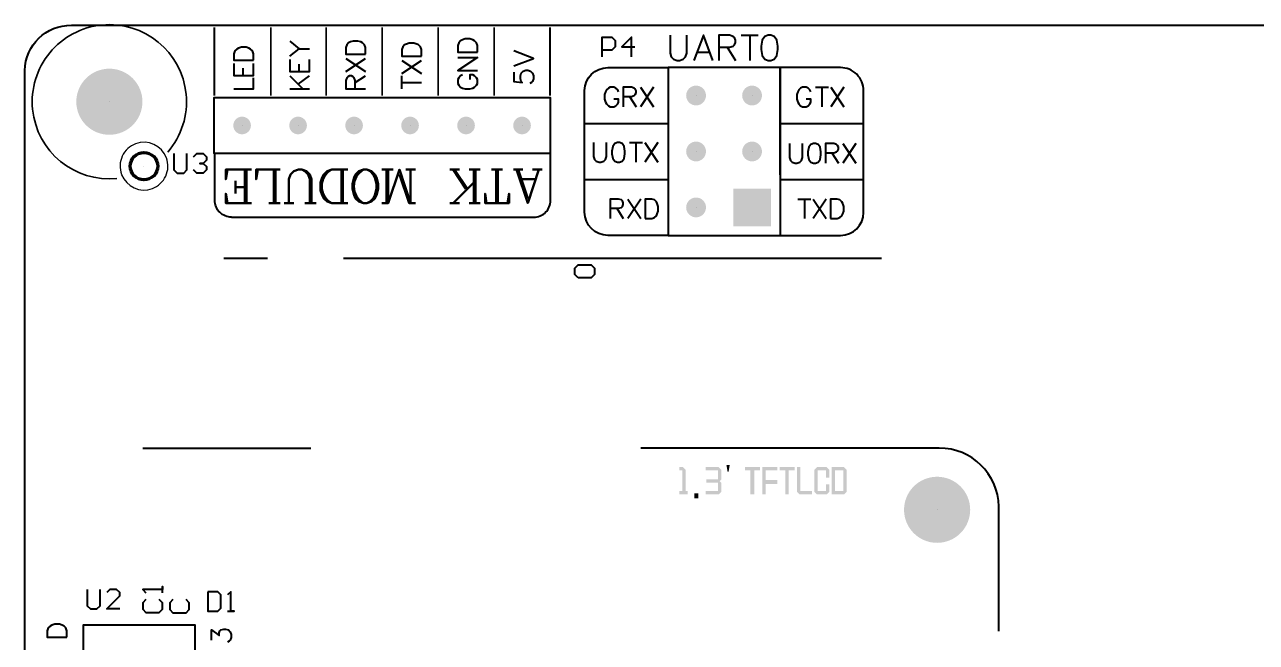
# Model space of a CAD drawing. Header units: millimetres. Extents: x 0 to 120, y 1 to 63.
# Drawn here: x 0.4 to 56.3, y 35.2 to 63.2 of the extents above; entities that cross this region are included whole.
import ezdxf

# ---------------------------------------------------------------- set-up
doc = ezdxf.new("R2010")
doc.units = ezdxf.units.MM
doc.layers.add('PDF_几何图形', color=7, linetype='Continuous', true_color=0x008000)
doc.layers.add('PDF_实体填充', color=7, linetype='Continuous', true_color=0xc64230)

msp = doc.modelspace()

# ---------------------------------------------------------------- hatches: boundary and pattern name
at = {"layer": 'PDF_实体填充', "true_color": 0x1f4769, "transparency": 33554559}
for points in [[(5.758, 59.74, 0.414214), (4.258, 61.239), (4.258, 61.239, 0.414214), (2.758, 59.74), (2.758, 59.74, 0.414213), (4.258, 58.242), (4.258, 58.242, 0.414213)], [(31.318, 60.022, 0.414206), (30.868, 60.471), (30.868, 60.471, 0.414217), (30.418, 60.022), (30.418, 60.022, 0.414215), (30.868, 59.572), (30.868, 59.572, 0.414204)], [(31.318, 60.022, 0.414206), (30.868, 60.471), (30.868, 60.471, 0.414217), (30.418, 60.022), (30.418, 60.022, 0.414215), (30.868, 59.572), (30.868, 59.572, 0.414204)], [(33.857, 60.022, 0.414216), (33.407, 60.471), (33.407, 60.471, 0.414218), (32.957, 60.022), (32.957, 60.022, 0.414216), (33.407, 59.572), (33.407, 59.572, 0.414214)], [(33.857, 60.022, 0.414216), (33.407, 60.471), (33.407, 60.471, 0.414218), (32.957, 60.022), (32.957, 60.022, 0.414216), (33.407, 59.572), (33.407, 59.572, 0.414214)], [(10.678, 58.664, 0.414211), (10.278, 59.063), (10.278, 59.063, 0.414225), (9.878, 58.664), (9.878, 58.664, 0.414219), (10.278, 58.264), (10.278, 58.264, 0.414206)], [(10.678, 58.664, 0.414211), (10.278, 59.063), (10.278, 59.063, 0.414225), (9.878, 58.664), (9.878, 58.664, 0.414219), (10.278, 58.264), (10.278, 58.264, 0.414206)], [(13.217, 58.664, 0.414212), (12.817, 59.063), (12.817, 59.063, 0.414211), (12.417, 58.664), (12.417, 58.664, 0.414206), (12.817, 58.264), (12.817, 58.264, 0.414207)], [(13.217, 58.664, 0.414212), (12.817, 59.063), (12.817, 59.063, 0.414211), (12.417, 58.664), (12.417, 58.664, 0.414206), (12.817, 58.264), (12.817, 58.264, 0.414207)], [(15.757, 58.664, 0.414225), (15.357, 59.063), (15.357, 59.063, 0.414212), (14.957, 58.664), (14.957, 58.664, 0.414207), (15.357, 58.264), (15.357, 58.264, 0.41422)], [(15.757, 58.664, 0.414225), (15.357, 59.063), (15.357, 59.063, 0.414212), (14.957, 58.664), (14.957, 58.664, 0.414207), (15.357, 58.264), (15.357, 58.264, 0.41422)], [(18.296, 58.664, 0.414212), (17.896, 59.063), (17.896, 59.063, 0.414224), (17.496, 58.664), (17.496, 58.664, 0.414219), (17.896, 58.264), (17.896, 58.264, 0.414207)], [(18.296, 58.664, 0.414212), (17.896, 59.063), (17.896, 59.063, 0.414224), (17.496, 58.664), (17.496, 58.664, 0.414219), (17.896, 58.264), (17.896, 58.264, 0.414207)], [(20.836, 58.664, 0.414211), (20.435, 59.063), (20.435, 59.063, 0.414212), (20.035, 58.664), (20.035, 58.664, 0.414207), (20.435, 58.264), (20.435, 58.264, 0.414206)], [(20.836, 58.664, 0.414211), (20.435, 59.063), (20.435, 59.063, 0.414212), (20.035, 58.664), (20.035, 58.664, 0.414207), (20.435, 58.264), (20.435, 58.264, 0.414206)], [(23.375, 58.664, 0.414224), (22.975, 59.063), (22.975, 59.063, 0.414211), (22.575, 58.664), (22.575, 58.664, 0.414206), (22.975, 58.264), (22.975, 58.264, 0.414219)], [(23.375, 58.664, 0.414224), (22.975, 59.063), (22.975, 59.063, 0.414211), (22.575, 58.664), (22.575, 58.664, 0.414206), (22.975, 58.264), (22.975, 58.264, 0.414219)], [(31.318, 57.485, 0.414219), (30.868, 57.934), (30.868, 57.934, 0.41423), (30.418, 57.485), (30.418, 57.485, 0.414217), (30.868, 57.035), (30.868, 57.035, 0.414206)], [(31.318, 57.485, 0.414219), (30.868, 57.934), (30.868, 57.934, 0.41423), (30.418, 57.485), (30.418, 57.485, 0.414217), (30.868, 57.035), (30.868, 57.035, 0.414206)], [(33.857, 57.485, 0.414229), (33.407, 57.934), (33.407, 57.934, 0.414231), (32.957, 57.485), (32.957, 57.485, 0.414218), (33.407, 57.035), (33.407, 57.035, 0.414216)], [(33.857, 57.485, 0.414229), (33.407, 57.934), (33.407, 57.934, 0.414231), (32.957, 57.485), (32.957, 57.485, 0.414218), (33.407, 57.035), (33.407, 57.035, 0.414216)], [(31.318, 54.948, 0.414204), (30.868, 55.398), (30.868, 55.398, 0.414215), (30.418, 54.948), (30.418, 54.948, 0.414215), (30.868, 54.499), (30.868, 54.499, 0.414204)], [(31.318, 54.948, 0.414204), (30.868, 55.398), (30.868, 55.398, 0.414215), (30.418, 54.948), (30.418, 54.948, 0.414215), (30.868, 54.499), (30.868, 54.499, 0.414204)], [(33.857, 54.948, 0.414214), (33.407, 55.398), (33.407, 55.398, 0.414216), (32.957, 54.948), (32.957, 54.948, 0.414216), (33.407, 54.499), (33.407, 54.499, 0.414214)], [(33.857, 54.948, 0.414214), (33.407, 55.398), (33.407, 55.398, 0.414216), (32.957, 54.948), (32.957, 54.948, 0.414216), (33.407, 54.499), (33.407, 54.499, 0.414214)], [(43.3, 41.238, 0.414214), (41.8, 42.736), (41.8, 42.736, 0.414215), (40.3, 41.238), (40.3, 41.238, 0.414215), (41.8, 39.739), (41.8, 39.739, 0.414214)]]:
    msp.add_hatch(color=139, dxfattribs=at).paths.add_polyline_path(points)
at = {"layer": 'PDF_实体填充', "true_color": 0x008000, "transparency": 33554559}
for points in [[(30.39, 43.048), (30.39, 42.084), (30.492, 42.084), (30.492, 41.932), (30.111, 41.932), (30.111, 42.084), (30.238, 42.084), (30.238, 43.023), (30.111, 43.023), (30.111, 43.175), (30.263, 43.175)], [(32.015, 43.048), (32.015, 42.617), (31.939, 42.541), (32.015, 42.465), (32.015, 42.059), (31.888, 41.932), (31.304, 41.932), (31.304, 42.084), (31.863, 42.084), (31.863, 42.465), (31.33, 42.465), (31.33, 42.617), (31.863, 42.617), (31.863, 43.023), (31.304, 43.023), (31.304, 43.175), (31.888, 43.175)], [(33.767, 43.023), (33.514, 43.023), (33.514, 41.932), (33.336, 41.932), (33.336, 43.023), (33.082, 43.023), (33.082, 43.175), (33.767, 43.175)], [(34.555, 43.023), (34.021, 43.023), (34.021, 42.591), (34.555, 42.591), (34.555, 42.414), (34.021, 42.414), (34.021, 41.932), (33.869, 41.932), (33.869, 43.175), (34.555, 43.175)], [(35.342, 43.023), (35.063, 43.023), (35.063, 41.932), (34.91, 41.932), (34.91, 43.023), (34.656, 43.023), (34.656, 43.175), (35.342, 43.175)], [(35.596, 42.084), (36.129, 42.084), (36.129, 41.932), (35.57, 41.932), (35.443, 42.059), (35.443, 43.175), (35.596, 43.175)], [(36.916, 43.048), (36.916, 42.693), (36.764, 42.693), (36.764, 43.023), (36.383, 43.023), (36.383, 42.084), (36.764, 42.084), (36.764, 42.388), (36.916, 42.388), (36.916, 42.059), (36.789, 41.932), (36.358, 41.932), (36.231, 42.059), (36.231, 43.048), (36.358, 43.175), (36.789, 43.175)]]:
    msp.add_hatch(color=96, dxfattribs=at).paths.add_polyline_path(points)
h = msp.add_hatch(color=96, dxfattribs=at)
h.paths.add_polyline_path([(37.551, 43.023), (37.17, 43.023), (37.17, 42.084), (37.551, 42.084)], flags=0)
h.paths.add_polyline_path([(37.704, 43.048), (37.704, 42.059), (37.577, 41.932), (37.018, 41.932), (37.018, 43.175), (37.577, 43.175)], flags=0)

# ---------------------------------------------------------------- linework, layer by layer
at = {"layer": 'PDF_几何图形', "color": 216, "lineweight": 40, "true_color": 0x800080}
msp.add_lwpolyline([(0.415, 21.1, 0.181672), (1.285, 21.963, 0.414528), (0.426, 24.271), (0.426, 61.163, -0.414198), (2.534, 63.205), (118.282, 63.211, -0.414209), (120.39, 61.124)], format="xyb", dxfattribs=at)
at = {"layer": 'PDF_几何图形', "lineweight": 35}
msp.add_lwpolyline([(6.908, 57.458, 0.205501), (7.74, 60.084, 0.414132), (3.914, 63.219, 0.414294), (0.776, 59.397, 0.41413), (4.602, 56.262)], format="xyb", dxfattribs=at)
at = {"layer": 'PDF_几何图形', "lineweight": 40}
for points in [[(9.027, 60.016), (9.027, 63.111)], [(24.252, 60.016), (24.252, 63.111)], [(26.61, 61.779), (26.61, 62.667), (27.054, 62.667), (27.202, 62.519), (27.202, 62.223), (27.054, 62.075), (26.61, 62.075)], [(27.943, 61.779), (27.943, 62.667), (27.498, 62.223), (28.091, 62.223)], [(12.444, 62.485), (12.867, 62.146)], [(12.444, 61.808), (12.867, 62.146), (13.333, 62.146)], [(22.602, 61.365), (23.49, 61.703), (22.602, 62.041)], [(9.905, 61.474), (9.905, 60.925), (10.793, 60.925), (10.793, 61.474)], [(12.444, 61.66), (12.444, 61.111), (13.333, 61.111), (13.333, 61.66)], [(14.984, 61.111), (15.872, 61.702)], [(14.984, 61.702), (15.872, 61.111)], [(17.523, 61.018), (18.411, 61.61)], [(17.523, 61.61), (18.411, 61.018)], [(20.062, 61.749), (20.951, 61.749), (20.062, 61.157), (20.951, 61.157)], [(10.328, 60.925), (10.328, 61.263)], [(12.444, 60.912), (13.037, 60.32)], [(12.825, 60.532), (13.333, 60.912)], [(12.867, 61.111), (12.867, 61.449)], [(15.407, 60.32), (15.407, 60.701), (15.364, 60.828), (15.322, 60.87), (15.237, 60.912), (15.153, 60.912), (15.068, 60.87), (15.026, 60.828), (14.984, 60.701), (14.984, 60.32), (15.872, 60.32)], [(15.407, 60.616), (15.872, 60.912)], [(17.523, 60.32), (17.523, 60.912)], [(20.274, 60.954), (20.189, 60.912), (20.105, 60.828), (20.062, 60.743), (20.062, 60.574), (20.105, 60.489), (20.189, 60.405), (20.274, 60.363), (20.401, 60.32), (20.612, 60.32), (20.739, 60.363), (20.824, 60.405), (20.909, 60.489), (20.951, 60.574), (20.951, 60.743), (20.909, 60.828), (20.824, 60.912), (20.739, 60.954), (20.612, 60.954), (20.612, 60.743)], [(22.602, 61.081), (22.602, 60.659), (22.983, 60.616), (22.94, 60.659), (22.898, 60.785), (22.898, 60.912), (22.94, 61.039), (23.025, 61.124), (23.152, 61.166), (23.237, 61.166), (23.364, 61.124), (23.448, 61.039), (23.49, 60.912), (23.49, 60.785), (23.448, 60.659), (23.406, 60.616), (23.321, 60.574)], [(9.905, 60.32), (10.793, 60.32), (10.793, 60.828)], [(17.523, 60.616), (18.411, 60.616)], [(27.356, 60.193), (27.314, 60.277), (27.229, 60.362), (27.145, 60.404), (26.975, 60.404), (26.891, 60.362), (26.806, 60.277), (26.764, 60.193), (26.721, 60.066), (26.721, 59.854), (26.764, 59.728), (26.806, 59.643), (26.891, 59.558), (26.975, 59.516), (27.145, 59.516), (27.229, 59.558), (27.314, 59.643), (27.356, 59.728), (27.356, 59.854), (27.145, 59.854)], [(27.559, 59.981), (27.94, 59.981), (28.067, 60.023), (28.109, 60.066), (28.152, 60.15), (28.152, 60.235), (28.109, 60.319), (28.067, 60.362), (27.94, 60.404), (27.559, 60.404), (27.559, 59.516)], [(28.351, 60.404), (28.943, 59.516)], [(28.943, 60.404), (28.351, 59.516)], [(36.075, 60.193), (36.033, 60.277), (35.948, 60.362), (35.863, 60.404), (35.694, 60.404), (35.61, 60.362), (35.525, 60.277), (35.483, 60.193), (35.44, 60.066), (35.44, 59.854), (35.483, 59.728), (35.525, 59.643), (35.61, 59.558), (35.694, 59.516), (35.863, 59.516), (35.948, 59.558), (36.033, 59.643), (36.075, 59.728), (36.075, 59.854), (35.863, 59.854)], [(36.278, 60.404), (36.871, 60.404)], [(36.575, 60.404), (36.575, 59.516)], [(36.977, 60.404), (37.569, 59.516)], [(37.569, 60.404), (36.977, 59.516)], [(12.444, 60.32), (13.333, 60.32)], [(27.855, 59.981), (28.152, 59.516)], [(25.842, 58.753), (29.598, 58.753)], [(34.677, 58.753), (38.422, 58.753)], [(26.214, 57.887), (26.214, 57.253), (26.256, 57.126), (26.34, 57.041), (26.467, 56.999), (26.552, 56.999), (26.679, 57.041), (26.764, 57.126), (26.806, 57.253), (26.806, 57.887)], [(27.843, 57.887), (28.435, 57.887)], [(28.139, 57.887), (28.139, 56.999)], [(28.541, 57.887), (29.133, 56.999)], [(29.133, 57.887), (28.541, 56.999)], [(35.101, 57.843), (35.101, 57.209), (35.144, 57.082), (35.228, 56.998), (35.355, 56.955), (35.44, 56.955), (35.567, 56.998), (35.652, 57.082), (35.694, 57.209), (35.694, 57.843)], [(36.731, 57.42), (37.111, 57.42), (37.238, 57.463), (37.281, 57.505), (37.323, 57.589), (37.323, 57.674), (37.281, 57.758), (37.238, 57.801), (37.111, 57.843), (36.731, 57.843), (36.731, 56.955)], [(37.522, 57.843), (38.114, 56.955)], [(38.114, 57.843), (37.522, 56.955)], [(7.184, 57.39), (7.184, 56.65), (7.332, 56.502), (7.628, 56.502), (7.776, 56.65), (7.776, 57.39)], [(8.072, 57.242), (8.22, 57.39), (8.516, 57.39), (8.664, 57.242), (8.664, 57.094), (8.516, 56.946), (8.368, 56.946), (8.516, 56.946), (8.664, 56.798), (8.664, 56.65), (8.516, 56.502), (8.22, 56.502), (8.072, 56.65)], [(37.027, 57.42), (37.323, 56.955)], [(25.853, 56.217), (29.598, 56.217)], [(34.677, 56.217), (38.433, 56.217)], [(26.975, 54.908), (27.356, 54.908), (27.483, 54.95), (27.526, 54.992), (27.568, 55.076), (27.568, 55.161), (27.526, 55.246), (27.483, 55.288), (27.356, 55.33), (26.975, 55.33), (26.975, 54.443)], [(27.767, 55.33), (28.359, 54.443)], [(28.359, 55.33), (27.767, 54.443)], [(35.482, 55.33), (36.075, 55.33)], [(35.779, 55.33), (35.779, 54.443)], [(36.181, 55.33), (36.773, 54.443)], [(36.773, 55.33), (36.181, 54.443)], [(27.272, 54.908), (27.568, 54.443)], [(29.598, 53.68), (34.677, 53.68)], [(9.453, 52.653), (11.428, 52.653)], [(14.883, 52.653), (39.285, 52.653)], [(5.772, 44.038), (13.39, 44.038)], [(3.247, 37.628), (3.247, 36.888), (3.395, 36.74), (3.692, 36.74), (3.84, 36.888), (3.84, 37.628)], [(4.728, 36.74), (4.136, 36.74), (4.728, 37.332), (4.728, 37.48), (4.58, 37.628), (4.284, 37.628), (4.136, 37.48)], [(6.66, 37.47), (6.66, 37.766), (6.66, 37.618), (5.771, 37.618), (5.919, 37.47)], [(9.617, 36.635), (9.913, 36.635), (9.765, 36.635), (9.765, 37.522), (9.617, 37.375)], [(5.919, 37.174), (5.771, 37.026), (5.771, 36.73), (5.919, 36.582), (6.512, 36.582), (6.66, 36.73), (6.66, 37.026), (6.512, 37.174)], [(7.143, 37.163), (6.995, 37.015), (6.995, 36.719), (7.143, 36.571), (7.736, 36.571), (7.884, 36.719), (7.884, 37.015), (7.736, 37.163)], [(3.071, 25.845), (8.153, 25.845), (8.153, 36.005), (3.074, 36.005), (3.074, 25.845)], [(8.893, 35.324), (8.893, 35.789), (9.232, 35.535), (9.232, 35.662), (9.274, 35.746), (9.316, 35.789), (9.443, 35.831), (9.528, 35.831), (9.655, 35.789), (9.74, 35.704), (9.782, 35.577), (9.782, 35.451), (9.74, 35.324), (9.697, 35.281), (9.613, 35.239)]]:
    msp.add_lwpolyline(points, dxfattribs=at)
at = {"layer": 'PDF_几何图形', "lineweight": 35}
for points in [[(11.585, 60.016), (11.585, 63.111)], [(14.094, 60.016), (14.094, 63.111)], [(16.634, 60.016), (16.634, 63.111)], [(19.173, 60.016), (19.173, 63.111)], [(21.713, 60.016), (21.713, 63.111)]]:
    msp.add_lwpolyline(points, dxfattribs=at)
at = {"layer": 'PDF_几何图形', "lineweight": 40}
for points in [[(20.951, 61.994), (20.951, 62.29), (20.909, 62.417), (20.824, 62.502), (20.739, 62.544), (20.612, 62.586), (20.401, 62.586), (20.274, 62.544), (20.189, 62.502), (20.105, 62.417), (20.062, 62.29), (20.062, 61.994)], [(10.793, 61.622), (10.793, 61.918), (10.751, 62.045), (10.666, 62.13), (10.582, 62.172), (10.455, 62.214), (10.243, 62.214), (10.116, 62.172), (10.032, 62.13), (9.947, 62.045), (9.905, 61.918), (9.905, 61.622)], [(15.872, 61.901), (15.872, 62.197), (15.83, 62.324), (15.745, 62.408), (15.661, 62.451), (15.534, 62.493), (15.322, 62.493), (15.195, 62.451), (15.111, 62.408), (15.026, 62.324), (14.984, 62.197), (14.984, 61.901)], [(18.411, 61.808), (18.411, 62.104), (18.369, 62.231), (18.285, 62.316), (18.2, 62.358), (18.073, 62.4), (17.861, 62.4), (17.734, 62.358), (17.65, 62.316), (17.565, 62.231), (17.523, 62.104), (17.523, 61.808)], [(24.245, 57.395), (9.008, 57.395), (9.008, 59.932), (24.245, 59.932)], [(27.305, 57.887), (27.178, 57.844), (27.094, 57.718), (27.052, 57.506), (27.052, 57.379), (27.094, 57.168), (27.178, 57.041), (27.305, 56.999), (27.39, 56.999), (27.517, 57.041), (27.602, 57.168), (27.644, 57.379), (27.644, 57.506), (27.602, 57.718), (27.517, 57.844), (27.39, 57.887)], [(36.193, 57.843), (36.066, 57.801), (35.982, 57.674), (35.939, 57.463), (35.939, 57.336), (35.982, 57.124), (36.066, 56.998), (36.193, 56.955), (36.278, 56.955), (36.405, 56.998), (36.489, 57.124), (36.532, 57.336), (36.532, 57.463), (36.489, 57.674), (36.405, 57.801), (36.278, 57.843)], [(28.558, 54.443), (28.854, 54.443), (28.981, 54.485), (29.066, 54.569), (29.108, 54.654), (29.15, 54.781), (29.15, 54.992), (29.108, 55.119), (29.066, 55.203), (28.981, 55.288), (28.854, 55.33), (28.558, 55.33)], [(36.972, 54.443), (37.268, 54.443), (37.395, 54.485), (37.48, 54.569), (37.522, 54.654), (37.564, 54.781), (37.564, 54.992), (37.522, 55.119), (37.48, 55.203), (37.395, 55.288), (37.268, 55.33), (36.972, 55.33)], [(25.513, 51.755), (25.365, 51.903), (25.365, 52.199), (25.513, 52.347), (26.106, 52.347), (26.254, 52.199), (26.254, 51.903), (26.106, 51.755)], [(8.728, 37.522), (8.728, 36.635), (9.172, 36.635), (9.32, 36.783), (9.32, 37.375), (9.172, 37.522)], [(2.329, 35.459), (2.329, 35.755), (2.287, 35.882), (2.202, 35.966), (2.118, 36.008), (1.991, 36.051), (1.779, 36.051), (1.652, 36.008), (1.568, 35.966), (1.483, 35.882), (1.441, 35.755), (1.441, 35.459)]]:
    msp.add_lwpolyline(points, close=True, dxfattribs=at)
at = {"layer": 'PDF_几何图形', "color": 22, "lineweight": 40, "true_color": 0xc64230}
for points in [[(29.686, 62.756), (29.686, 61.94), (29.741, 61.777), (29.85, 61.668), (30.013, 61.614), (30.122, 61.614), (30.285, 61.668), (30.394, 61.777), (30.448, 61.94), (30.448, 62.756)], [(31.634, 61.614), (31.199, 62.756), (30.764, 61.614)], [(31.901, 62.212), (32.39, 62.212), (32.554, 62.266), (32.608, 62.321), (32.662, 62.429), (32.662, 62.538), (32.608, 62.647), (32.554, 62.701), (32.39, 62.756), (31.901, 62.756), (31.901, 61.614)], [(32.918, 62.756), (33.68, 62.756)], [(33.299, 62.756), (33.299, 61.614)], [(32.282, 62.212), (32.662, 61.614)], [(30.927, 61.994), (31.471, 61.994)]]:
    msp.add_lwpolyline(points, dxfattribs=at)
msp.add_lwpolyline([(34.142, 62.756), (33.979, 62.701), (33.87, 62.538), (33.816, 62.266), (33.816, 62.103), (33.87, 61.832), (33.979, 61.668), (34.142, 61.614), (34.251, 61.614), (34.414, 61.668), (34.523, 61.832), (34.578, 62.103), (34.578, 62.266), (34.523, 62.538), (34.414, 62.701), (34.251, 62.756)], close=True, dxfattribs=at)
at = {"layer": 'PDF_几何图形', "lineweight": 40}
for points in [[(25.811, 60.244, -0.414212), (26.859, 61.29), (29.598, 61.29), (29.598, 53.68), (26.859, 53.68, -0.41421), (25.811, 54.726), (25.811, 60.244)], [(34.677, 56.428), (34.677, 61.29), (34.677, 53.68), (37.416, 53.68, 0.414212), (38.464, 54.723), (38.464, 60.244, 0.414214), (37.416, 61.29), (34.677, 61.29), (29.598, 61.29)], [(44.598, 35.738), (44.598, 41.388, 0.408999), (41.899, 44.036), (28.366, 44.036)]]:
    msp.add_lwpolyline(points, format="xyb", dxfattribs=at)
at = {"layer": 'PDF_几何图形', "color": 22, "lineweight": 211, "true_color": 0xc64230}
for points in [[(30.868, 60.022), (30.868, 60.022)], [(33.407, 60.022), (33.407, 60.022)], [(4.258, 59.74), (4.258, 59.74)], [(10.278, 58.664), (10.278, 58.664)], [(12.817, 58.664), (12.817, 58.664)], [(15.357, 58.664), (15.357, 58.664)], [(17.896, 58.664), (17.896, 58.664)], [(20.436, 58.664), (20.436, 58.664)], [(22.975, 58.664), (22.975, 58.664)], [(30.868, 57.485), (30.868, 57.485)], [(33.407, 57.485), (33.407, 57.485)], [(5.828, 56.82), (5.828, 56.82)], [(30.868, 54.948), (30.868, 54.948)], [(41.8, 41.238), (41.8, 41.238)]]:
    msp.add_lwpolyline(points, dxfattribs=at)
at = {"layer": 'PDF_几何图形', "color": 8, "lineweight": 211, "true_color": 0x808080}
for points in [[(30.868, 60.022), (30.868, 60.022)], [(33.407, 60.022), (33.407, 60.022)], [(10.278, 58.664), (10.278, 58.664)], [(12.817, 58.664), (12.817, 58.664)], [(15.357, 58.664), (15.357, 58.664)], [(17.896, 58.664), (17.896, 58.664)], [(20.436, 58.664), (20.436, 58.664)], [(22.975, 58.664), (22.975, 58.664)], [(30.868, 57.485), (30.868, 57.485)], [(33.407, 57.485), (33.407, 57.485)], [(30.868, 54.948), (30.868, 54.948)]]:
    msp.add_lwpolyline(points, dxfattribs=at)
at = {"layer": 'PDF_几何图形', "lineweight": 30}
msp.add_lwpolyline([(4.815, 56.433, 0.411514), (6.207, 55.804, 0.414482), (6.845, 57.198, 0.413942), (5.449, 57.835, 0.414481), (4.811, 56.441)], format="xyb", dxfattribs=at)
at = {"layer": 'PDF_几何图形', "color": 22, "lineweight": 40, "true_color": 0xc64230}
for points in [[(9.804, 54.507, -0.414215), (9.041, 55.268), (9.041, 57.436)], [(9.791, 54.507), (23.504, 54.507, 0.414219), (24.266, 55.268), (24.266, 57.425)]]:
    msp.add_lwpolyline(points, format="xyb", dxfattribs=at)
at = {"layer": 'PDF_几何图形', "color": 1, "lineweight": 211}
msp.add_lwpolyline([(5.828, 56.82), (5.828, 56.82)], dxfattribs=at)
at = {"layer": 'PDF_几何图形', "color": 22, "lineweight": 50, "true_color": 0xc64230}
for points in [[(10.698, 56.664), (9.537, 56.664), (9.537, 56.229), (9.61, 56.664)], [(10.408, 55.142), (10.408, 56.664)], [(10.48, 55.142), (10.48, 56.664)], [(12.003, 56.664), (10.915, 56.664), (10.915, 56.229), (10.988, 56.664)], [(11.713, 55.142), (11.713, 56.664)], [(11.786, 55.142), (11.786, 56.664)], [(13.418, 55.142), (13.418, 56.229), (13.345, 56.446), (13.2, 56.591), (12.983, 56.664), (12.838, 56.664), (12.62, 56.591), (12.475, 56.446), (12.402, 56.229), (12.402, 55.142)], [(13.345, 55.142), (13.345, 56.229), (13.273, 56.446), (13.128, 56.591), (12.983, 56.664)], [(15.072, 55.142), (14.346, 55.142), (14.129, 55.214), (13.984, 55.359), (13.911, 55.504), (13.839, 55.722), (13.839, 56.084), (13.911, 56.301), (13.984, 56.446), (14.129, 56.591), (14.346, 56.664), (15.072, 56.664)], [(14.782, 55.142), (14.782, 56.664)], [(14.854, 55.142), (14.854, 56.664)], [(15.935, 55.142), (16.153, 55.214), (16.298, 55.359), (16.37, 55.504), (16.443, 55.794), (16.443, 56.011), (16.37, 56.301), (16.298, 56.446), (16.153, 56.591), (15.935, 56.664), (15.79, 56.664), (15.572, 56.591), (15.427, 56.446), (15.355, 56.301), (15.282, 56.011), (15.282, 55.794), (15.355, 55.504), (15.427, 55.359), (15.572, 55.214), (15.79, 55.142), (15.935, 55.142), (16.08, 55.214), (16.225, 55.359), (16.298, 55.504), (16.37, 55.794), (16.37, 56.011), (16.298, 56.301), (16.225, 56.446), (16.08, 56.591), (15.935, 56.664)], [(17.125, 56.664), (16.617, 56.664)], [(16.834, 55.142), (16.834, 56.664)], [(16.907, 56.664), (16.907, 55.142), (17.415, 56.664), (17.923, 55.142), (17.923, 56.664)], [(18.14, 55.142), (17.85, 55.142), (17.415, 56.446)], [(18.14, 56.664), (17.705, 56.664)], [(20.135, 56.664), (19.7, 56.664)], [(20.425, 55.794), (19.845, 56.664)], [(20.498, 55.794), (19.917, 56.664)], [(21.078, 56.664), (20.57, 56.664)], [(20.788, 55.142), (20.788, 56.664)], [(20.86, 55.142), (20.86, 56.664)], [(22.094, 56.664), (21.586, 56.664)], [(21.803, 55.142), (21.803, 56.664)], [(21.876, 55.142), (21.876, 56.664)], [(23.015, 56.664), (22.58, 56.664)], [(22.725, 56.664), (23.233, 55.142), (23.74, 56.664)], [(23.233, 55.359), (22.797, 56.664)], [(23.885, 56.664), (23.45, 56.664)], [(9.972, 55.576), (9.972, 56.156)], [(10.408, 55.866), (9.972, 55.866)], [(19.845, 55.142), (20.788, 56.084)], [(23.595, 56.229), (22.942, 56.229)], [(10.698, 55.142), (9.537, 55.142), (9.537, 55.576), (9.61, 55.142)], [(22.311, 55.142), (22.384, 55.576), (22.384, 55.142), (21.296, 55.142), (21.296, 55.576), (21.368, 55.142)], [(12.003, 55.142), (11.496, 55.142)], [(12.62, 55.142), (12.185, 55.142)], [(13.636, 55.142), (13.128, 55.142)], [(16.907, 55.142), (16.617, 55.142)], [(20.135, 55.142), (19.7, 55.142)], [(21.078, 55.142), (20.57, 55.142)]]:
    msp.add_lwpolyline(points, dxfattribs=at)
at = {"layer": 'PDF_几何图形', "color": 22, "lineweight": 158, "true_color": 0xc64230}
msp.add_circle((5.828, 56.819), 0.622, dxfattribs=at)
at = {"layer": 'PDF_几何图形', "color": 22, "lineweight": 50, "true_color": 0xc64230}
for centre, radius, start, end in [((14.756, 55.903), 0.864, 118.2983, 241.7017), ((16.224, 55.903), 0.876, 119.688, 240.312)]:
    msp.add_arc(centre, radius, start, end, dxfattribs=at)
at = {"layer": 'PDF_实体填充', "lineweight": 211, "transparency": 33554559}
msp.add_solid([(32.556, 54.098), (34.259, 54.098), (32.556, 55.798), (34.259, 55.798)], dxfattribs=at)
at = {"layer": 'PDF_实体填充', "color": 8, "lineweight": 211, "true_color": 0x808080, "transparency": 33554559}
msp.add_solid([(32.658, 54.199), (34.157, 54.199), (32.658, 55.697), (34.157, 55.697)], dxfattribs=at)
at = {"layer": 'PDF_实体填充', "color": 96, "lineweight": 40, "true_color": 0x008000, "transparency": 33554559}
for points in [[(32.345, 42.972), (32.295, 42.972), (32.396, 43.276), (32.244, 43.276)], [(30.974, 41.754), (30.796, 41.754), (30.974, 41.983), (30.796, 41.983)]]:
    msp.add_solid(points, dxfattribs=at)

doc.saveas('drawing.dxf')
